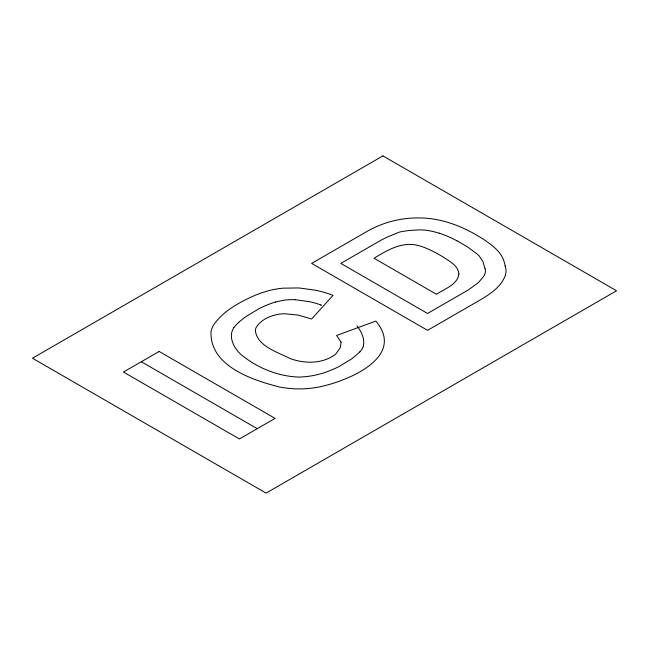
<?xml version="1.0" encoding="UTF-8"?>
<svg xmlns="http://www.w3.org/2000/svg" width="649" height="649" viewBox="0 0 649 649"><rect width="100%" height="100%" fill="white"/><g stroke="black" fill="none" stroke-linecap="round" stroke-linejoin="round"><path stroke-width="0.97" d="M363.359 345.949C364.989 338.713 361.315 331.485 356.974 325.912M505.457 275.071C501.523 286.363 490.904 293.583 481.071 299.449L427.561 330.341L311.634 263.405L365.144 232.52C381.839 222.51 401.05 217.439 420.52 217.975A50.014 28.881 0 0 1 427.594 218.315C444.963 219.97 461.593 226.396 476.609 235.092A148.864 85.944 0 0 1 487.878 242.361C494.481 247.123 501.142 252.712 503.786 260.703A80.776 46.639 0 0 1 505.149 265.985M233.9 327.648C227.702 336.547 234.038 348.391 241.152 354.703C257.45 367.975 278.032 376.452 299.148 377.093A56.422 32.572 0 0 0 318.529 374.376L321.936 373.443A68.048 39.289 0 0 0 325.246 372.396L332.312 369.695A95.492 55.133 0 0 0 339.313 366.369L351.928 358.735L359.919 351.88M238.735 322.302L242.929 318.821A113.591 65.581 0 0 1 247.164 315.787L258.643 308.908A79.34 45.803 0 0 1 275.419 302.036M275.452 302.077L282.623 300.414M295.287 299.716L309.37 301.647A57.866 33.407 0 0 1 320.857 304.981M439.138 233.218L434.822 231.977A51.166 29.538 0 0 0 429.825 230.841L429.07 230.711A33.359 19.259 0 0 0 424.316 230.079L420.698 229.9A30.982 17.888 0 0 0 418.824 229.908L411.928 230.306A65.541 37.837 0 0 0 404.368 231.133L401.447 231.652A27.704 15.998 0 0 0 399.273 232.147L387.883 236.812A93.326 53.883 0 0 0 379.73 240.941L340.839 263.405L427.561 313.475L468.245 289.965L478.021 282.899A59.724 34.478 0 0 0 478.694 282.274L483.14 277.058A25.952 14.984 0 0 0 485.038 268.305M320.866 304.973L321.588 305.249M457.074 240.795L467.864 247.131L476.999 253.962A92.32 53.299 0 0 1 479.222 255.974L482.888 261.458L484.9 268.321M141.312 361.744L257.239 428.673M363.432 345.958A30.86 17.815 0 0 1 359.806 351.847M233.859 327.64A57.372 33.123 0 0 1 238.783 322.318M282.639 300.438A36.125 20.857 0 0 1 295.295 299.692M505.157 265.985A44.813 25.871 0 0 1 505.449 275.071M439.219 233.137A92.426 53.364 0 0 1 456.969 240.86M341.066 342.177L340.311 347.686L335.955 353.81A23.883 13.791 0 0 1 333.975 355.433C321.06 364.032 304.17 363.683 290.014 358.524C277.845 352.172 256.866 346.225 255.341 330.309A24.694 14.254 0 0 1 256.055 327.704C261.044 319.194 271.412 315.138 280.814 313.946A21.441 12.38 0 0 1 285.171 313.8L298.151 315.089L311.634 319.016L333.042 295.327L327.023 293.226A77.702 44.862 0 0 0 314.984 290.152L298.929 287.953L283.199 288.156A60.219 34.77 0 0 0 270.617 290.184L265.092 291.75A94.097 54.329 0 0 0 255.787 295.011C240.081 301.939 223.662 310.473 213.643 324.914A56.95 32.88 0 0 0 211.014 331.607C209.546 366.247 253.183 380.444 280.157 387.145A75.146 43.386 0 0 0 295.319 388.881L302.986 388.881A75.982 43.872 0 0 0 318.124 387.161C345.593 381.92 406.728 357.915 375.844 321.068L336.604 335.484L341.066 342.177M458.884 274.073C457.48 285.016 444.127 288.878 436.485 294.297L374.059 258.261C386.942 250.327 401.974 241.355 417.753 245.387C426.799 247.691 435.057 252.25 443.056 256.931C449.278 261.206 458.316 265.522 458.884 274.073M382.91 155.89L32.45 358.224L266.09 493.11L616.55 290.776L382.91 155.89M159.143 351.45L123.48 372.039L239.408 438.975L275.079 418.378L159.143 351.45"/></g></svg>
